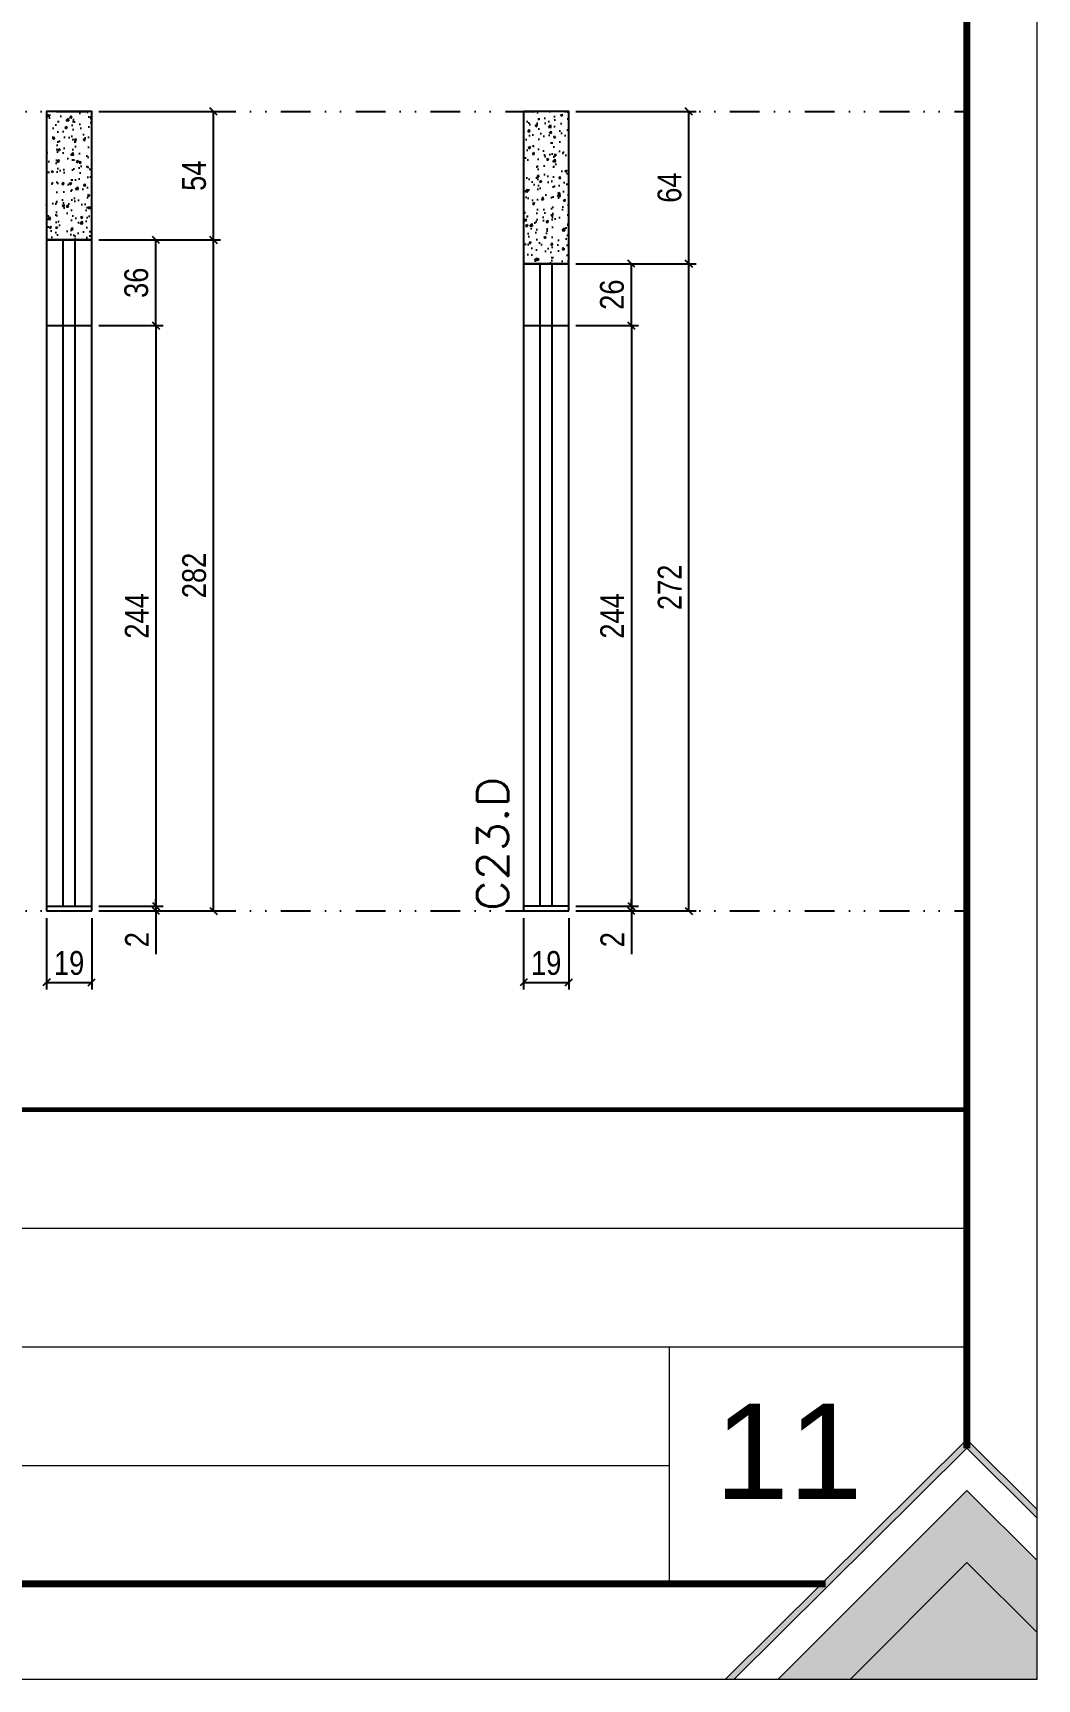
# Model space of a CAD drawing. Extents: x 71 to 6311, y -2991 to 2643.
# Drawn here: x 4305 to 4726, y -1841 to -1150 of the extents above; entities that cross this region are included whole.
import ezdxf
from ezdxf.enums import TextEntityAlignment as Align

# ---------------------------------------------------------------- set-up
doc = ezdxf.new("R2010")
doc.units = 0
doc.linetypes.add('CONTINUO', pattern=[0])
doc.linetypes.add('DIVIDE2', pattern=[0.625, 0.25, -0.125, 0, -0.125, 0, -0.125])
for name, color, linetype in [('COTA', 241, 'Continuous'), ('Nível', 160, 'Continuous'), ('Painéis', 200, 'Continuous'), ('SARR_2.2x7', 40, 'Continuous')]:
    doc.layers.add(name, color=color, linetype=linetype)
doc.layers.add('Folhas', color=255, linetype='Continuous', lineweight=9)
doc.layers.add('Texto Seção', color=7, linetype='Continuous', lineweight=15)
doc.styles.add('ARIAL', font='arial.ttf')
doc.styles.add('COTA TECNICA', font='techl___.ttf', dxfattribs={"height": 10})
doc.styles.add('REGUA-120', font='ROMANS.shx', dxfattribs={"height": 15})
doc.dimstyles.new('PAINEL-NOVA', dxfattribs={"dimtxt": 10, "dimasz": 3, "dimexe": 3, "dimexo": 3, "dimgap": 3, "dimtad": 1, "dimdec": 1, "dimzin": 12, "dimdsep": 46, "dimtxsty": 'COTA TECNICA', "dimblk1": 'OBLIQUE', "dimblk2": 'OBLIQUE', "dimsah": 1, "dimcen": 0.9, "dimclrd": 4, "dimclre": 4, "dimclrt": 240, "dimadec": 1, "dimazin": 3, "dimtfac": 1, "dimtdec": 1, "dimtix": 1, "dimtmove": 0, "dimatfit": 3, "dimfxl": 1, "dimtolj": 1, "dimtzin": 12, "dimarcsym": 0})

# ---------------------------------------------------------------- blocks, each defined once
blk = doc.blocks.new('9999999999')
at = {"transparency": 33554687}
h = blk.add_hatch(color=30, dxfattribs=at)
h.dxf.hatch_style = 1
h.paths.add_polyline_path([(1357.72, 0), (1354.03, 0), (1455.46, 100.67), (1485, 71.32), (1485, 67.65), (1455.46, 97.01)])
at = {"true_color": 0x000000, "transparency": 33554687}
h = blk.add_hatch(color=18, dxfattribs=at)
h.dxf.hatch_style = 1
h.paths.add_polyline_path([(1406.56, 0), (1376.24, 0), (1455.46, 79.22), (1485, 49.87), (1485, 19.64), (1455.51, 48.94)])
at = {"true_color": 0xff7f00, "transparency": 33554687}
h = blk.add_hatch(color=30, dxfattribs=at)
h.dxf.hatch_style = 1
h.paths.add_polyline_path([(1485, 19.64), (1485, 0), (1406.56, 0), (1455.51, 48.94)])
at = {"color": 30, "linetype": 'CONTINUO'}
for p, q in [((396.92, 189.43), (1455.46, 189.43)), ((396.92, 139.62), (1455.46, 139.62)), ((1330.41, 139.62), (1330.41, 40)), ((396.92, 89.81), (1330.41, 89.81))]:
    blk.add_line(p, q, dxfattribs=at)
at = {"color": 30, "linetype": 'CONTINUO', "const_width": 2}
blk.add_lwpolyline([(1455.46, 97.01), (1455.46, 239.24), (50, 239.24), (50, 40), (1396.18, 40)], dxfattribs=at)
at = {"color": 30, "transparency": 33554687}
for points in [[(1485, 71.32), (1455.46, 100.67), (1354.03, 0)], [(1485, 67.65), (1455.46, 97.01), (1357.72, 0)], [(1376.24, 0), (1455.46, 79.22), (1485, 49.87)], [(1406.56, 0), (1455.51, 48.94), (1485, 19.64)]]:
    blk.add_lwpolyline(points, dxfattribs=at)
at = {"layer": 'Folhas'}
blk.add_lwpolyline([(0, 0), (1485, 0), (1485, 1050), (0, 1050)], close=True, dxfattribs=at)
at = {"layer": 'Folhas', "color": 30, "const_width": 3}
for points in [[(1396.18, 1010), (50, 1010), (50, 40), (1396.18, 40)], [(1455.46, 97.01), (1455.46, 952.99)]]:
    blk.add_lwpolyline(points, dxfattribs=at)
blk = doc.blocks.new('_Oblique')
at = {"color": 0, "linetype": 'ByBlock', "lineweight": -2}
blk.add_line((-0.5, -0.5), (0.5, 0.5), dxfattribs=at)
blk = doc.blocks.new('*D273')
at = {"layer": 'COTA', "color": 4, "linetype": 'Continuous', "lineweight": -2, "ltscale": 30, "transparency": 16777216}
for p, q in [((4332.23, -1272.71), (4359.22, -1272.71)), ((4356.22, -1272.71), (4356.22, -1516.71)), ((4332.23, -1516.71), (4359.22, -1516.71))]:
    blk.add_line(p, q, dxfattribs=at)
at = {"layer": 'Defpoints', "color": 0, "linetype": 'Continuous', "ltscale": 30, "transparency": 16777216}
for p in [(4329.23, -1272.71), (4329.23, -1516.71), (4356.22, -1516.71)]:
    blk.add_point(p, dxfattribs=at)
at = {"layer": 'COTA', "color": 4, "linetype": 'Continuous', "lineweight": -2, "ltscale": 30, "transparency": 16777216, "xscale": 3, "yscale": 3, "zscale": 3}
for p, rotation in [((4356.22, -1272.71), 90), ((4356.22, -1516.71), 270)]:
    blk.add_blockref('_Oblique', p, dxfattribs=dict(at, rotation=rotation))
at = {"layer": 'COTA', "color": 240, "linetype": 'Continuous', "ltscale": 30, "transparency": 16777216, "insert": (4348.15, -1394.71), "char_height": 10, "attachment_point": 5, "rotation": 90, "style": 'COTA TECNICA'}
blk.add_mtext('\\A1;244', dxfattribs=at)
blk = doc.blocks.new('*D274')
at = {"layer": 'COTA', "color": 4, "linetype": 'Continuous', "lineweight": -2, "ltscale": 30, "transparency": 16777216}
for p, q in [((4332.23, -1236.71), (4359.22, -1236.71)), ((4356.22, -1272.71), (4356.22, -1236.71)), ((4332.23, -1272.71), (4359.22, -1272.71))]:
    blk.add_line(p, q, dxfattribs=at)
at = {"layer": 'Defpoints', "color": 0, "linetype": 'Continuous', "ltscale": 30, "transparency": 16777216}
for p in [(4329.23, -1236.71), (4356.22, -1236.71), (4329.23, -1272.71)]:
    blk.add_point(p, dxfattribs=at)
at = {"layer": 'COTA', "color": 4, "linetype": 'Continuous', "lineweight": -2, "ltscale": 30, "transparency": 16777216, "xscale": 3, "yscale": 3, "zscale": 3}
for p, rotation in [((4356.22, -1236.71), 90), ((4356.22, -1272.71), 270)]:
    blk.add_blockref('_Oblique', p, dxfattribs=dict(at, rotation=rotation))
at = {"layer": 'COTA', "color": 240, "linetype": 'Continuous', "ltscale": 30, "transparency": 16777216, "insert": (4348, -1254.71), "char_height": 10, "attachment_point": 5, "rotation": 90, "style": 'COTA TECNICA'}
blk.add_mtext('\\A1;36', dxfattribs=at)
blk = doc.blocks.new('*D275')
at = {"layer": 'COTA', "color": 4, "linetype": 'Continuous', "lineweight": -2, "ltscale": 30, "transparency": 16777216}
for p, q in [((4532.7, -1272.71), (4558.99, -1272.71)), ((4555.99, -1272.71), (4555.99, -1516.71)), ((4532.7, -1516.71), (4558.99, -1516.71))]:
    blk.add_line(p, q, dxfattribs=at)
at = {"layer": 'Defpoints', "color": 0, "linetype": 'Continuous', "ltscale": 30, "transparency": 16777216}
for p in [(4529.7, -1272.71), (4529.7, -1516.71), (4555.99, -1516.71)]:
    blk.add_point(p, dxfattribs=at)
at = {"layer": 'COTA', "color": 4, "linetype": 'Continuous', "lineweight": -2, "ltscale": 30, "transparency": 16777216, "xscale": 3, "yscale": 3, "zscale": 3}
for p, rotation in [((4555.99, -1272.71), 90), ((4555.99, -1516.71), 270)]:
    blk.add_blockref('_Oblique', p, dxfattribs=dict(at, rotation=rotation))
at = {"layer": 'COTA', "color": 240, "linetype": 'Continuous', "ltscale": 30, "transparency": 16777216, "insert": (4547.91, -1394.71), "char_height": 10, "attachment_point": 5, "rotation": 90, "style": 'COTA TECNICA'}
blk.add_mtext('\\A1;244', dxfattribs=at)
blk = doc.blocks.new('*D276')
at = {"layer": 'COTA', "color": 4, "linetype": 'Continuous', "lineweight": -2, "ltscale": 30, "transparency": 16777216}
for p, q in [((4532.7, -1246.71), (4558.99, -1246.71)), ((4555.99, -1272.71), (4555.99, -1246.71)), ((4532.7, -1272.71), (4558.99, -1272.71))]:
    blk.add_line(p, q, dxfattribs=at)
at = {"layer": 'Defpoints', "color": 0, "linetype": 'Continuous', "ltscale": 30, "transparency": 16777216}
for p in [(4529.7, -1246.71), (4555.99, -1246.71), (4529.7, -1272.71)]:
    blk.add_point(p, dxfattribs=at)
at = {"layer": 'COTA', "color": 4, "linetype": 'Continuous', "lineweight": -2, "ltscale": 30, "transparency": 16777216, "xscale": 3, "yscale": 3, "zscale": 3}
for p, rotation in [((4555.99, -1246.71), 90), ((4555.99, -1272.71), 270)]:
    blk.add_blockref('_Oblique', p, dxfattribs=dict(at, rotation=rotation))
at = {"layer": 'COTA', "color": 240, "linetype": 'Continuous', "ltscale": 30, "transparency": 16777216, "insert": (4547.88, -1259.71), "char_height": 10, "attachment_point": 5, "rotation": 90, "style": 'COTA TECNICA'}
blk.add_mtext('\\A1;26', dxfattribs=at)
blk = doc.blocks.new('*D288')
at = {"layer": 'COTA', "color": 4, "linetype": 'Continuous', "lineweight": -2, "ltscale": 30, "transparency": 16777216}
for p, q in [((4356.22, -1516.71), (4356.22, -1513.71)), ((4332.23, -1516.71), (4359.22, -1516.71)), ((4332.23, -1518.71), (4359.22, -1518.71)), ((4356.22, -1516.71), (4356.22, -1518.71)), ((4356.22, -1518.71), (4356.22, -1536.82))]:
    blk.add_line(p, q, dxfattribs=at)
at = {"layer": 'Defpoints', "color": 0, "linetype": 'Continuous', "ltscale": 30, "transparency": 16777216}
for p in [(4329.23, -1516.71), (4329.23, -1518.71), (4356.22, -1516.71)]:
    blk.add_point(p, dxfattribs=at)
at = {"layer": 'COTA', "color": 4, "linetype": 'Continuous', "lineweight": -2, "ltscale": 30, "transparency": 16777216, "xscale": 3, "yscale": 3, "zscale": 3}
for p, rotation in [((4356.22, -1516.71), 270), ((4356.22, -1518.71), 90)]:
    blk.add_blockref('_Oblique', p, dxfattribs=dict(at, rotation=rotation))
at = {"layer": 'COTA', "color": 240, "linetype": 'Continuous', "ltscale": 30, "transparency": 16777216, "insert": (4348.22, -1530.77), "char_height": 10, "attachment_point": 5, "rotation": 90, "style": 'COTA TECNICA'}
blk.add_mtext('\\A1;2', dxfattribs=at)
blk = doc.blocks.new('*D289')
at = {"layer": 'COTA', "color": 4, "linetype": 'Continuous', "lineweight": -2, "ltscale": 30, "transparency": 16777216}
for p, q in [((4332.23, -1236.71), (4383.39, -1236.71)), ((4380.39, -1518.71), (4380.39, -1236.71)), ((4332.23, -1518.71), (4383.39, -1518.71))]:
    blk.add_line(p, q, dxfattribs=at)
at = {"layer": 'Defpoints', "color": 0, "linetype": 'Continuous', "ltscale": 30, "transparency": 16777216}
for p in [(4329.23, -1236.71), (4380.39, -1236.71), (4329.23, -1518.71)]:
    blk.add_point(p, dxfattribs=at)
at = {"layer": 'COTA', "color": 4, "linetype": 'Continuous', "lineweight": -2, "ltscale": 30, "transparency": 16777216, "xscale": 3, "yscale": 3, "zscale": 3}
for p, rotation in [((4380.39, -1236.71), 90), ((4380.39, -1518.71), 270)]:
    blk.add_blockref('_Oblique', p, dxfattribs=dict(at, rotation=rotation))
at = {"layer": 'COTA', "color": 240, "linetype": 'Continuous', "ltscale": 30, "transparency": 16777216, "insert": (4372.3, -1377.71), "char_height": 10, "attachment_point": 5, "rotation": 90, "style": 'COTA TECNICA'}
blk.add_mtext('\\A1;282', dxfattribs=at)
blk = doc.blocks.new('*D290')
at = {"layer": 'COTA', "color": 4, "linetype": 'Continuous', "lineweight": -2, "ltscale": 30, "transparency": 16777216}
for p, q in [((4332.23, -1182.71), (4383.39, -1182.71)), ((4380.39, -1236.71), (4380.39, -1182.71)), ((4332.23, -1236.71), (4383.39, -1236.71))]:
    blk.add_line(p, q, dxfattribs=at)
at = {"layer": 'Defpoints', "color": 0, "linetype": 'Continuous', "ltscale": 30, "transparency": 16777216}
for p in [(4329.23, -1182.71), (4380.39, -1182.71), (4329.23, -1236.71)]:
    blk.add_point(p, dxfattribs=at)
at = {"layer": 'COTA', "color": 4, "linetype": 'Continuous', "lineweight": -2, "ltscale": 30, "transparency": 16777216, "xscale": 3, "yscale": 3, "zscale": 3}
for p, rotation in [((4380.39, -1182.71), 90), ((4380.39, -1236.71), 270)]:
    blk.add_blockref('_Oblique', p, dxfattribs=dict(at, rotation=rotation))
at = {"layer": 'COTA', "color": 240, "linetype": 'Continuous', "ltscale": 30, "transparency": 16777216, "insert": (4372.28, -1209.71), "char_height": 10, "attachment_point": 5, "rotation": 90, "style": 'COTA TECNICA'}
blk.add_mtext('\\A1;54', dxfattribs=at)
blk = doc.blocks.new('*D291')
at = {"layer": 'COTA', "color": 4, "linetype": 'Continuous', "lineweight": -2, "ltscale": 30, "transparency": 16777216}
for p, q in [((4310.23, -1521.71), (4310.23, -1551.71)), ((4329.23, -1521.71), (4329.23, -1551.71)), ((4310.23, -1548.71), (4329.23, -1548.71))]:
    blk.add_line(p, q, dxfattribs=at)
at = {"layer": 'Defpoints', "color": 0, "linetype": 'Continuous', "ltscale": 30, "transparency": 16777216}
for p in [(4310.23, -1518.71), (4329.23, -1518.71), (4329.23, -1548.71)]:
    blk.add_point(p, dxfattribs=at)
at = {"layer": 'COTA', "color": 4, "linetype": 'Continuous', "lineweight": -2, "ltscale": 30, "transparency": 16777216, "xscale": 3, "yscale": 3, "zscale": 3, "rotation": 180}
blk.add_blockref('_Oblique', (4310.23, -1548.71), dxfattribs=at)
at = {"layer": 'COTA', "color": 4, "linetype": 'Continuous', "lineweight": -2, "ltscale": 30, "transparency": 16777216, "xscale": 3, "yscale": 3, "zscale": 3}
blk.add_blockref('_Oblique', (4329.23, -1548.71), dxfattribs=at)
at = {"layer": 'COTA', "color": 240, "linetype": 'Continuous', "ltscale": 30, "transparency": 16777216, "insert": (4319.73, -1540.62), "char_height": 10, "attachment_point": 5, "style": 'COTA TECNICA'}
blk.add_mtext('\\A1;19', dxfattribs=at)
blk = doc.blocks.new('*D292')
at = {"layer": 'COTA', "color": 4, "linetype": 'Continuous', "lineweight": -2, "ltscale": 30, "transparency": 16777216}
for p, q in [((4555.99, -1516.71), (4555.99, -1513.71)), ((4532.7, -1516.71), (4558.99, -1516.71)), ((4532.7, -1518.71), (4558.99, -1518.71)), ((4555.99, -1516.71), (4555.99, -1518.71)), ((4555.99, -1518.71), (4555.99, -1536.82))]:
    blk.add_line(p, q, dxfattribs=at)
at = {"layer": 'Defpoints', "color": 0, "linetype": 'Continuous', "ltscale": 30, "transparency": 16777216}
for p in [(4529.7, -1516.71), (4529.7, -1518.71), (4555.99, -1516.71)]:
    blk.add_point(p, dxfattribs=at)
at = {"layer": 'COTA', "color": 4, "linetype": 'Continuous', "lineweight": -2, "ltscale": 30, "transparency": 16777216, "xscale": 3, "yscale": 3, "zscale": 3}
for p, rotation in [((4555.99, -1516.71), 270), ((4555.99, -1518.71), 90)]:
    blk.add_blockref('_Oblique', p, dxfattribs=dict(at, rotation=rotation))
at = {"layer": 'COTA', "color": 240, "linetype": 'Continuous', "ltscale": 30, "transparency": 16777216, "insert": (4547.99, -1530.77), "char_height": 10, "attachment_point": 5, "rotation": 90, "style": 'COTA TECNICA'}
blk.add_mtext('\\A1;2', dxfattribs=at)
blk = doc.blocks.new('*D293')
at = {"layer": 'COTA', "color": 4, "linetype": 'Continuous', "lineweight": -2, "ltscale": 30, "transparency": 16777216}
for p, q in [((4532.7, -1246.71), (4583.15, -1246.71)), ((4580.15, -1518.71), (4580.15, -1246.71)), ((4532.7, -1518.71), (4583.15, -1518.71))]:
    blk.add_line(p, q, dxfattribs=at)
at = {"layer": 'Defpoints', "color": 0, "linetype": 'Continuous', "ltscale": 30, "transparency": 16777216}
for p in [(4529.7, -1246.71), (4580.15, -1246.71), (4529.7, -1518.71)]:
    blk.add_point(p, dxfattribs=at)
at = {"layer": 'COTA', "color": 4, "linetype": 'Continuous', "lineweight": -2, "ltscale": 30, "transparency": 16777216, "xscale": 3, "yscale": 3, "zscale": 3}
for p, rotation in [((4580.15, -1246.71), 90), ((4580.15, -1518.71), 270)]:
    blk.add_blockref('_Oblique', p, dxfattribs=dict(at, rotation=rotation))
at = {"layer": 'COTA', "color": 240, "linetype": 'Continuous', "ltscale": 30, "transparency": 16777216, "insert": (4572.08, -1382.71), "char_height": 10, "attachment_point": 5, "rotation": 90, "style": 'COTA TECNICA'}
blk.add_mtext('\\A1;272', dxfattribs=at)
blk = doc.blocks.new('*D294')
at = {"layer": 'COTA', "color": 4, "linetype": 'Continuous', "lineweight": -2, "ltscale": 30, "transparency": 16777216}
for p, q in [((4532.7, -1182.71), (4583.15, -1182.71)), ((4580.15, -1246.71), (4580.15, -1182.71)), ((4532.7, -1246.71), (4583.15, -1246.71))]:
    blk.add_line(p, q, dxfattribs=at)
at = {"layer": 'Defpoints', "color": 0, "linetype": 'Continuous', "ltscale": 30, "transparency": 16777216}
for p in [(4529.7, -1182.71), (4580.15, -1182.71), (4529.7, -1246.71)]:
    blk.add_point(p, dxfattribs=at)
at = {"layer": 'COTA', "color": 4, "linetype": 'Continuous', "lineweight": -2, "ltscale": 30, "transparency": 16777216, "xscale": 3, "yscale": 3, "zscale": 3}
for p, rotation in [((4580.15, -1182.71), 90), ((4580.15, -1246.71), 270)]:
    blk.add_blockref('_Oblique', p, dxfattribs=dict(at, rotation=rotation))
at = {"layer": 'COTA', "color": 240, "linetype": 'Continuous', "ltscale": 30, "transparency": 16777216, "insert": (4572.05, -1214.71), "char_height": 10, "attachment_point": 5, "rotation": 90, "style": 'COTA TECNICA'}
blk.add_mtext('\\A1;64', dxfattribs=at)
blk = doc.blocks.new('*D295')
at = {"layer": 'COTA', "color": 4, "linetype": 'Continuous', "lineweight": -2, "ltscale": 30, "transparency": 16777216}
for p, q in [((4510.7, -1521.71), (4510.7, -1551.71)), ((4529.7, -1521.71), (4529.7, -1551.71)), ((4510.7, -1548.71), (4529.7, -1548.71))]:
    blk.add_line(p, q, dxfattribs=at)
at = {"layer": 'Defpoints', "color": 0, "linetype": 'Continuous', "ltscale": 30, "transparency": 16777216}
for p in [(4510.7, -1518.71), (4529.7, -1518.71), (4529.7, -1548.71)]:
    blk.add_point(p, dxfattribs=at)
at = {"layer": 'COTA', "color": 4, "linetype": 'Continuous', "lineweight": -2, "ltscale": 30, "transparency": 16777216, "xscale": 3, "yscale": 3, "zscale": 3, "rotation": 180}
blk.add_blockref('_Oblique', (4510.7, -1548.71), dxfattribs=at)
at = {"layer": 'COTA', "color": 4, "linetype": 'Continuous', "lineweight": -2, "ltscale": 30, "transparency": 16777216, "xscale": 3, "yscale": 3, "zscale": 3}
blk.add_blockref('_Oblique', (4529.7, -1548.71), dxfattribs=at)
at = {"layer": 'COTA', "color": 240, "linetype": 'Continuous', "ltscale": 30, "transparency": 16777216, "insert": (4520.2, -1540.62), "char_height": 10, "attachment_point": 5, "style": 'COTA TECNICA'}
blk.add_mtext('\\A1;19', dxfattribs=at)

msp = doc.modelspace()

# ---------------------------------------------------------------- hatches: boundary and pattern name
at = {"layer": 'COTA', "linetype": 'Continuous', "ltscale": 30}
h = msp.add_hatch(dxfattribs=at)
h.set_pattern_fill('AR-CONC', color=256, scale=0.05, angle=1)
h.set_pattern_definition([(51, (6745.2256, -1082.71), (9.121755, -0.637855), [0.9525, -10.4775]), (356, (6745.226, -1082.71), (-1.928623, 9.520633), [0.762, -8.38203]), (101.45144, (6745.986, -1082.763), (7.193132, 8.882778), [0.8095, -8.904512]), (47.1842, (6745.181, -1080.17), (13.588575, -1.865247), [1.42875, -15.71625]), (97.63556, (6746.314, -1080.326), (11.65249, 12.576586), [1.21425, -13.35678]), (352.18415, (6745.181, -1080.17), (11.65249, 12.576586), [1.143, -12.57299]), (22, (6746.462, -1080.783), (7.668804, -4.98018), [0.9525, -10.4775]), (327, (6746.462, -1080.783), (2.928905, 9.261925), [0.762, -8.382]), (72.45145, (6747.101, -1081.198), (10.597708, 4.281746), [0.8095, -8.904497]), (38.5, (6745.2256, -1082.71), (0.080622, 4.229803), [0, -8.2804, 0, -8.509, 0, -8.41375]), (8.5, (6745.2256, -1082.71), (3.253055, 5.066574), [0, -4.8514, 0, -8.0899, 0, -3.20675]), (328.5, (6742.394, -1082.7594), (6.783496, -0.1680745), [0, -3.175, 0, -9.906, 0, -13.1445]), (318.5, (6741.124, -1082.7816), (7.383143, 1.400391), [0, -4.1275, 0, -6.5786, 0, -9.3345])])
h.paths.add_polyline_path([(4329.226, -1182.71), (4310.226, -1182.71), (4310.226, -1236.71), (4329.226, -1236.71)])
h = msp.add_hatch(dxfattribs=at)
h.set_pattern_fill('AR-CONC', color=256, scale=0.05, angle=1)
h.set_pattern_definition([(51, (6720.6956, -1082.71), (9.121755, -0.637855), [0.9525, -10.4775]), (356, (6720.696, -1082.71), (-1.928623, 9.520633), [0.762, -8.38203]), (101.45144, (6721.456, -1082.763), (7.193132, 8.882778), [0.8095, -8.904512]), (47.1842, (6720.651, -1080.17), (13.588575, -1.86525), [1.42875, -15.71625]), (97.63556, (6721.784, -1080.326), (11.65249, 12.576586), [1.21425, -13.35678]), (352.18415, (6720.651, -1080.17), (11.65249, 12.57659), [1.143, -12.57299]), (22, (6721.932, -1080.783), (7.668804, -4.98018), [0.9525, -10.4775]), (327, (6721.932, -1080.783), (2.928905, 9.261925), [0.762, -8.382]), (72.45145, (6722.571, -1081.198), (10.59771, 4.281746), [0.8095, -8.904497]), (38.5, (6720.6956, -1082.71), (0.080622, 4.229803), [0, -8.2804, 0, -8.509, 0, -8.41375]), (8.5, (6720.6956, -1082.71), (3.253055, 5.066574), [0, -4.8514, 0, -8.0899, 0, -3.20675]), (328.5, (6717.864, -1082.7594), (6.783496, -0.1680745), [0, -3.175, 0, -9.906, 0, -13.1445]), (318.5, (6716.594, -1082.7816), (7.383143, 1.400391), [0, -4.1275, 0, -6.5786, 0, -9.3345])])
h.paths.add_polyline_path([(4529.696, -1182.71), (4510.696, -1182.71), (4510.696, -1246.71), (4529.696, -1246.71)])

# ---------------------------------------------------------------- linework, layer by layer
for points in [[(4310.226, -1236.71), (4329.226, -1236.71), (4329.226, -1182.71), (4310.226, -1182.71)], [(4510.696, -1246.71), (4529.696, -1246.71), (4529.696, -1182.71), (4510.696, -1182.71)]]:
    msp.add_lwpolyline(points, close=True, dxfattribs=at)
at = {"layer": 'Nível', "color": 4, "linetype": 'DIVIDE2', "ltscale": 50}
for p, q in [((3559.548, -1182.71), (4696.927, -1182.71)), ((3559.548, -1518.71), (4696.927, -1518.71))]:
    msp.add_line(p, q, dxfattribs=at)
at = {"layer": 'Painéis', "linetype": 'Continuous', "ltscale": 30}
for p, q in [((4310.226, -1236.71), (4310.226, -1518.71)), ((4510.696, -1246.71), (4510.696, -1518.71))]:
    msp.add_line(p, q, dxfattribs=at)
for points in [[(4329.226, -1236.71), (4310.226, -1236.71)], [(4329.226, -1518.71), (4329.226, -1236.71)], [(4529.696, -1246.71), (4510.696, -1246.71)], [(4529.696, -1518.71), (4529.696, -1246.71)], [(4310.226, -1272.71), (4329.226, -1272.71)], [(4510.696, -1272.71), (4529.696, -1272.71)], [(4310.226, -1516.71), (4329.226, -1516.71)], [(4310.226, -1518.71), (4329.226, -1518.71)], [(4529.696, -1516.71), (4510.696, -1516.71)], [(4510.696, -1518.71), (4529.696, -1518.71)]]:
    msp.add_lwpolyline(points, dxfattribs=at)
at = {"layer": 'SARR_2.2x7', "linetype": 'Continuous', "ltscale": 30}
for p, q in [((4317.226, -1516.71), (4317.226, -1236.71)), ((4322.226, -1516.71), (4322.226, -1236.71)), ((4517.696, -1516.71), (4517.696, -1246.71)), ((4522.696, -1516.71), (4522.696, -1246.71))]:
    msp.add_line(p, q, dxfattribs=at)

# ---------------------------------------------------------------- block references
at = {"layer": 'Folhas'}
msp.add_blockref('9999999999', (3241.471, -1841.496), dxfattribs=at)

# ---------------------------------------------------------------- texts
at = {"layer": 'Folhas', "style": 'ARIAL'}
msp.add_text('11', height=40, dxfattribs=at).set_placement((4622.102, -1745.755), align=Align.MIDDLE)
at = {"layer": 'Texto Seção', "style": 'REGUA-120', "width": 1.1}
msp.add_text('C23.D', height=13, rotation=90, dxfattribs=at).set_placement((4504.169, -1518.71))

# ---------------------------------------------------------------- dimensions: what is measured, and where the dimension line sits
at = {"layer": 'COTA', "linetype": 'Continuous', "ltscale": 30}
for base, p1, p2, picture, middle in [((4380.391, -1182.71), (4329.226, -1236.71), (4329.226, -1182.71), '*D290', (4372.281, -1209.71)), ((4580.155, -1182.71), (4529.696, -1246.71), (4529.696, -1182.71), '*D294', (4572.053, -1214.71)), ((4356.221, -1236.71), (4329.226, -1272.71), (4329.226, -1236.71), '*D274', (4348.002, -1254.71)), ((4380.391, -1236.71), (4329.226, -1518.71), (4329.226, -1236.71), '*D289', (4372.296, -1377.71)), ((4555.986, -1246.71), (4529.696, -1272.71), (4529.696, -1246.71), '*D276', (4547.883, -1259.71)), ((4580.155, -1246.71), (4529.696, -1518.71), (4529.696, -1246.71), '*D293', (4572.082, -1382.71)), ((4356.221, -1516.71), (4329.226, -1272.71), (4329.226, -1516.71), '*D273', (4348.148, -1394.71)), ((4555.986, -1516.71), (4529.696, -1272.71), (4529.696, -1516.71), '*D275', (4547.912, -1394.71))]:
    dim = msp.add_linear_dim(base=base, p1=p1, p2=p2, angle=90, dimstyle='PAINEL-NOVA', dxfattribs=at)
    dim.commit()
    dim.dimension.update_dxf_attribs({"geometry": picture, "text_midpoint": middle})
for base, p1, p2, picture, middle in [((4356.221, -1516.71), (4329.226, -1518.71), (4329.226, -1516.71), '*D288', (4356.221, -1530.766)), ((4555.986, -1516.71), (4529.696, -1518.71), (4529.696, -1516.71), '*D292', (4555.986, -1530.766))]:
    dim = msp.add_linear_dim(base=base, p1=p1, p2=p2, angle=90, dimstyle='PAINEL-NOVA', dxfattribs=at)
    dim.commit()
    dim.dimension.update_dxf_attribs({"geometry": picture, "text_midpoint": middle, "dimtype": 160})
for base, p1, p2, picture, middle in [((4329.226, -1548.71), (4310.226, -1518.71), (4329.226, -1518.71), '*D291', (4319.726, -1540.622)), ((4529.696, -1548.71), (4510.696, -1518.71), (4529.696, -1518.71), '*D295', (4520.196, -1540.622))]:
    dim = msp.add_linear_dim(base=base, p1=p1, p2=p2, dimstyle='PAINEL-NOVA', dxfattribs=at)
    dim.commit()
    dim.dimension.update_dxf_attribs({"geometry": picture, "text_midpoint": middle})

doc.saveas('drawing.dxf')
